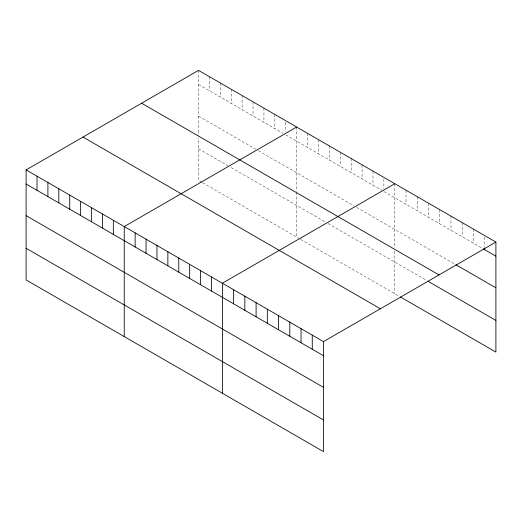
<?xml version="1.0" encoding="UTF-8"?>
<svg xmlns="http://www.w3.org/2000/svg" width="522" height="522" viewBox="0 0 522 522"><rect width="100%" height="100%" fill="white"/><g stroke="black" fill="none" stroke-linecap="round" stroke-linejoin="round"><path stroke-width="0.39" stroke-dasharray="2.61 1.96" d="M198.504 70.379L198.504 134.761M198.504 84.479L283.015 133.273M285.736 134.846L381.836 190.328M383.879 191.509L482.556 248.479M198.504 116.132L255.754 149.181M258.475 150.754L353.89 205.844M356.617 207.417L455.171 264.315M198.504 148.737L227.807 165.657M231.213 167.621L325.265 221.922M327.992 223.501L427.087 280.705M201.91 182.354L198.504 180.384L198.504 137.867M202.588 182.746L300.052 239.011M300.731 239.409L398.997 296.137M484.664 237.158L484.664 247.343M473.428 229.106L473.428 243.206M462.192 222.62L462.192 236.72M450.962 216.134L450.962 230.235M439.726 209.648L439.726 223.749M428.49 203.162L428.49 217.263M417.254 196.677L417.254 210.777M406.018 190.191L406.018 204.291M394.782 183.698L394.782 248.087M394.782 251.193L394.782 293.71M383.879 178.974L383.879 188.377M372.976 171.112L372.976 185.212M362.072 164.815L362.072 178.915M351.169 158.518L351.169 172.619M340.259 152.222L340.259 166.322M329.356 145.925L329.356 160.032M318.453 139.628L318.453 153.736M307.549 133.338L307.549 147.439M296.646 127.042L296.646 191.424M296.646 192.2L296.646 237.047M285.736 122.311L285.736 131.714M274.833 114.448L274.833 128.549M263.93 108.152L263.93 122.252M253.026 101.855L253.026 115.962M242.123 95.559L242.123 109.666M231.213 89.269L231.213 103.369M220.31 82.972L220.31 97.072M209.407 76.675L209.407 90.776"/><path stroke-width="0.78" d="M26.1 169.911L323.496 341.616L323.496 451.621L26.1 279.923L26.1 169.911L198.504 70.379L495.9 242.077L495.9 352.089L400.4 296.953M296.646 127.042L124.243 226.574L124.243 336.579M394.782 183.698L222.385 283.237L222.385 393.242M323.496 341.616L495.9 242.077M483.261 248.883L495.9 256.185M455.876 264.719L495.9 287.831M141.612 103.225L439.009 274.924M428.49 281.521L495.9 320.436M82.991 137.064L380.388 308.77M26.1 184.018L323.496 355.717M26.1 215.664L323.496 387.363M26.1 248.27L323.496 419.975M484.664 248.126L484.664 249.699M312.26 335.131L312.26 349.231M301.031 328.645L301.031 342.745M289.795 322.152L289.795 336.259M278.559 315.666L278.559 329.773M267.323 309.181L267.323 323.288M256.087 302.695L256.087 316.795M244.851 296.209L244.851 310.309M233.621 289.723L233.621 303.824M211.475 276.941L211.475 291.041M200.572 270.644L200.572 284.744M189.669 264.347L189.669 278.454M178.765 258.051L178.765 272.158M167.862 251.761L167.862 265.861M156.952 245.464L156.952 259.565M146.049 239.167L146.049 253.268M135.146 232.871L135.146 246.971M113.339 220.277L113.339 234.385M102.429 213.981L102.429 228.088M91.526 207.691L91.526 221.791M80.623 201.394L80.623 215.495M69.72 195.097L69.72 209.198M58.816 188.801L58.816 202.901M47.907 182.504L47.907 196.605M37.003 176.208L37.003 190.315"/></g></svg>
